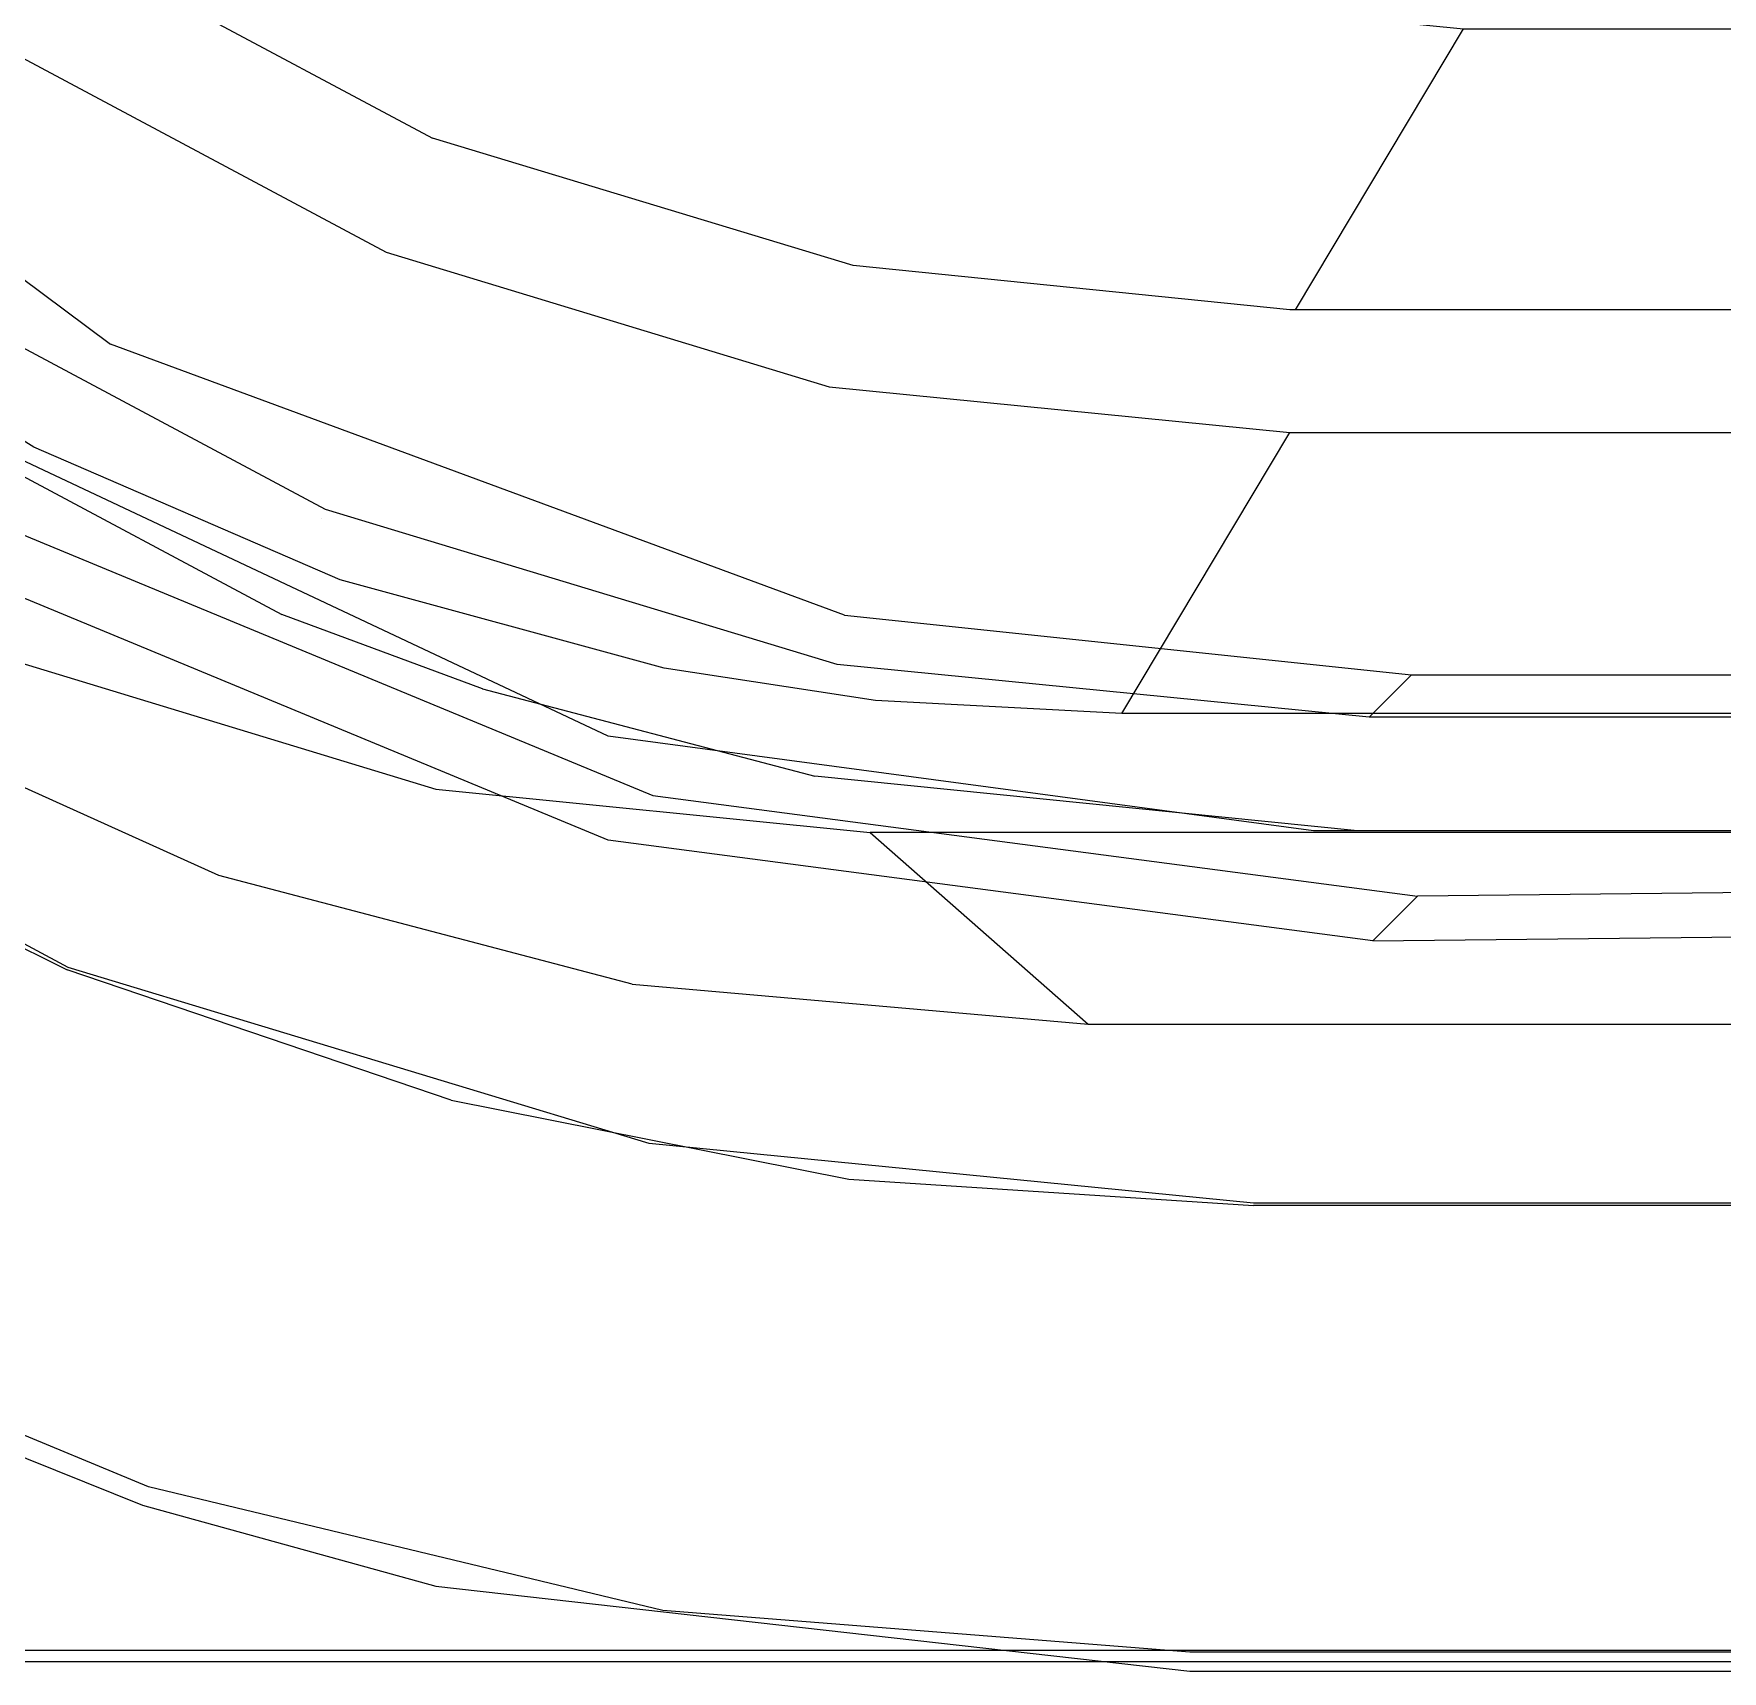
# Model space of a CAD drawing. Extents: x 0 to 153, y -230 to 0.
# Drawn here: x 21.72 to 38.2, y -230.1 to -214.11 of the extents above; entities that cross this region are included whole.
import ezdxf

# ---------------------------------------------------------------- set-up
doc = ezdxf.new("R2010")
doc.units = 0
doc.header["$MEASUREMENT"] = 0
for name, color, linetype in [('Layer1', 252, 'CONTINUOUS'), ('Layer2', 252, 'CONTINUOUS'), ('Layer3', 254, 'CONTINUOUS')]:
    doc.layers.add(name, color=color, linetype=linetype)

msp = doc.modelspace()

# ---------------------------------------------------------------- linework, layer by layer
at = {"layer": 'Layer1', "linetype": 'Continuous'}
for points, invisible_edges in [([(25.962, -214.353, 88.142), (22.641, -212.619, 88.125), (22.836, -211.954, 85.992)], 15), ([(25.962, -214.353, 88.142), (25.354, -213.362, 85.992), (22.836, -211.954, 85.992)], 15), ([(118.943, -214.516, 83.686), (34.058, -214.516, 83.686), (35.555, -212.007, 46.393), (117.446, -212.007, 46.393)], 15), ([(23.696, -214.968, 107.451), (20.879, -213.244, 107.454), (22.641, -212.619, 88.125)], 15), ([(23.696, -214.968, 107.451), (22.641, -212.619, 88.125), (25.962, -214.353, 88.142)], 15), ([(22.381, -215.832, 125.063), (19.578, -214.005, 125.319), (20.879, -213.244, 107.454)], 15), ([(22.381, -215.832, 125.063), (23.696, -214.968, 107.451), (20.879, -213.244, 107.454)], 15), ([(29.765, -215.514, 88.208), (25.962, -214.353, 88.142), (25.354, -213.362, 85.992)], 15), ([(29.765, -215.514, 88.208), (28.044, -214.384, 85.992), (25.354, -213.362, 85.992)], 15), ([(25.354, -213.362, 85.992), (28.271, -213.628, 83.406), (28.044, -214.384, 85.992)], 15), ([(33.737, -214.512, 83.675), (29.77, -214.027, 83.455), (34.797, -213.276, 65.256)], 15), ([(34.058, -214.516, 83.686), (33.737, -214.512, 83.675), (34.797, -213.276, 65.256)], 15), ([(28.044, -214.384, 85.992), (28.271, -213.628, 83.406), (29.77, -214.027, 83.455)], 15), ([(21.003, -217.38, 130.704), (19.578, -214.005, 125.319), (22.381, -215.832, 125.063)], 15), ([(30.857, -215.009, 85.992), (28.044, -214.384, 85.992), (29.77, -214.027, 83.455)], 15), ([(30.857, -215.009, 85.992), (29.77, -214.027, 83.455), (33.737, -214.512, 83.675)], 15), ([(26.672, -216.202, 107.487), (23.696, -214.968, 107.451), (25.962, -214.353, 88.142)], 15), ([(29.765, -215.514, 88.208), (25.962, -214.353, 88.142), (29.924, -216.983, 107.565)], 15), ([(29.924, -216.983, 107.565), (26.672, -216.202, 107.487), (25.962, -214.353, 88.142)], 15), ([(29.765, -215.514, 88.208), (28.044, -214.384, 85.992), (30.857, -215.009, 85.992)], 15), ([(33.737, -215.932, 88.321), (30.857, -215.009, 85.992), (33.737, -214.512, 83.675)], 15), ([(33.737, -215.932, 88.321), (33.869, -215.932, 88.323), (34.058, -214.516, 83.686), (33.737, -214.512, 83.675)], 15), ([(118.943, -214.516, 83.686), (119.131, -215.932, 88.323), (33.869, -215.932, 88.323), (34.058, -214.516, 83.686)], 15), ([(22.381, -215.832, 125.063), (26.672, -216.202, 107.487), (23.696, -214.968, 107.451)], 15), ([(33.737, -215.932, 88.321), (29.765, -215.514, 88.208), (30.857, -215.009, 85.992)], 15), ([(29.924, -216.983, 107.565), (29.765, -215.514, 88.208), (33.737, -215.932, 88.321)], 15), ([(22.013, -217.945, 130.673), (21.003, -217.38, 130.704), (22.381, -215.832, 125.063)], 15), ([(22.013, -217.945, 130.673), (23.72, -217.615, 127.853), (22.381, -215.832, 125.063)], 15), ([(23.72, -217.615, 127.853), (24.768, -216.961, 125.147), (22.381, -215.832, 125.063)], 15), ([(26.672, -216.202, 107.487), (24.768, -216.961, 125.147), (22.381, -215.832, 125.063)], 15), ([(33.737, -215.932, 88.321), (33.869, -215.932, 88.323), (33.092, -217.234, 107.675), (29.924, -216.983, 107.565)], 15), ([(120.693, -218.549, 127.219), (32.307, -218.549, 127.219), (33.869, -215.932, 88.323), (119.131, -215.932, 88.323)], 15), ([(25.897, -217.39, 125.414), (24.768, -216.961, 125.147), (26.672, -216.202, 107.487)], 15), ([(26.672, -216.202, 107.487), (29.53, -218.318, 126.609), (25.897, -217.39, 125.414)], 15), ([(29.53, -218.318, 126.609), (29.924, -216.983, 107.565), (26.672, -216.202, 107.487)], 15), ([(19.206, -217.143, 221.002), (23.855, -219.114, 154.7), (19.66, -216.498, 130.704)], 15), ([(23.855, -219.114, 154.7), (19.66, -216.498, 130.704), (21.003, -217.38, 130.704)], 15), ([(24.662, -217.959, 127.853), (23.72, -217.615, 127.853), (24.768, -216.961, 125.147)], 15), ([(24.662, -217.959, 127.853), (24.768, -216.961, 125.147), (25.897, -217.39, 125.414)], 15), ([(29.924, -216.983, 107.565), (33.092, -217.234, 107.675), (29.53, -218.318, 126.609)], 15), ([(27.325, -220.965, 221.002), (19.206, -217.143, 221.002), (25.732, -219.973, 166.833)], 14), ([(25.732, -219.973, 166.833), (23.855, -219.114, 154.7), (19.206, -217.143, 221.002)], 15), ([(17.981, -218.399, 221.002), (19.33, -217.227, 221.002), (27.523, -221.017, 221.002), (25.811, -222.325, 221.002)], 15), ([(29.53, -218.318, 126.609), (30.098, -218.402, 126.817), (33.092, -217.234, 107.675)], 15), ([(33.092, -217.234, 107.675), (30.098, -218.402, 126.817), (32.307, -218.549, 127.219)], 15), ([(21.003, -217.38, 130.704), (22.013, -217.945, 130.673), (23.855, -219.114, 154.7)], 15), ([(25.454, -219.203, 130.555), (24.662, -217.959, 127.853), (25.897, -217.39, 125.414)], 15), ([(26.398, -219.403, 130.542), (25.454, -219.203, 130.555), (25.897, -217.39, 125.414)], 15), ([(26.398, -219.403, 130.542), (25.897, -217.39, 125.414), (29.53, -218.318, 126.609), (26.398, -219.403, 130.542)], 15), ([(25.088, -219.112, 130.564), (23.72, -217.615, 127.853), (22.013, -217.945, 130.673)], 15), ([(25.088, -219.112, 130.564), (24.662, -217.959, 127.853), (23.72, -217.615, 127.853)], 15), ([(26.66, -220.65, 202.307), (21.496, -218.136, 201.996), (20.544, -217.71, 201.924), (5.883, -224.639, 205.804)], 15), ([(25.088, -219.112, 130.564), (22.013, -217.945, 130.673), (23.855, -219.114, 154.7)], 15), ([(25.454, -219.203, 130.555), (25.088, -219.112, 130.564), (24.662, -217.959, 127.853)], 15), ([(3.003, -228.996, 221.002), (1.272, -227.996, 221.002), (17.981, -218.399, 221.002), (25.811, -222.325, 221.002)], 15), ([(27.569, -219.586, 130.523), (26.398, -219.403, 130.542), (29.53, -218.318, 126.609)], 15), ([(27.569, -219.586, 130.523), (29.982, -219.735, 130.48), (29.53, -218.318, 126.609)], 15), ([(29.982, -219.735, 130.48), (30.097, -219.735, 130.479), (30.098, -218.402, 126.817), (29.53, -218.318, 126.609)], 15), ([(30.097, -219.735, 130.479), (32.307, -218.549, 127.219), (30.098, -218.402, 126.817)], 15), ([(32.307, -218.549, 127.219), (30.098, -219.735, 130.479), (122.903, -219.735, 130.479), (120.693, -218.549, 127.219)], 15), ([(27.842, -220.256, 154.44), (23.855, -219.114, 154.7), (25.088, -219.112, 130.564)], 15), ([(25.732, -219.973, 166.833), (23.855, -219.114, 154.7), (27.842, -220.256, 154.44)], 15), ([(25.454, -219.203, 130.555), (25.088, -219.112, 130.564), (27.842, -220.256, 154.44)], 15), ([(27.842, -220.256, 154.44), (25.454, -219.203, 130.555), (26.398, -219.403, 130.542)], 15), ([(27.569, -219.586, 130.523), (26.398, -219.403, 130.542), (27.842, -220.256, 154.44)], 15), ([(30.097, -219.735, 130.479), (27.569, -219.586, 130.523), (28.208, -220.305, 154.46)], 15), ([(28.208, -220.305, 154.46), (27.842, -220.256, 154.44), (27.569, -219.586, 130.523)], 15), ([(30.097, -219.735, 130.479), (28.208, -220.305, 154.46), (30.817, -220.471, 154.552)], 15), ([(30.818, -220.471, 154.552), (122.183, -220.471, 154.552), (122.903, -219.735, 130.479), (30.098, -219.735, 130.479)], 15), ([(31.654, -221.206, 178.624), (25.732, -219.973, 166.833), (28.047, -220.773, 178.953)], 15), ([(31.654, -221.206, 178.624), (25.732, -219.973, 166.833), (29.563, -220.773, 166.543)], 15), ([(29.563, -220.773, 166.543), (25.732, -219.973, 166.833), (27.842, -220.256, 154.44)], 15), ([(31.234, -221.447, 189.905), (31.234, -221.447, 189.905), (27.325, -220.965, 221.002), (25.732, -219.973, 166.833)], 15), ([(29.563, -220.773, 166.543), (27.842, -220.256, 154.44), (30.817, -220.471, 154.552)], 15), ([(31.654, -221.206, 178.624), (30.817, -220.471, 154.552), (29.563, -220.773, 166.543)], 15), ([(121.346, -221.206, 178.624), (122.183, -220.471, 154.552), (30.818, -220.471, 154.552), (31.654, -221.206, 178.624)], 15), ([(29.678, -221.28, 202.307), (26.66, -220.65, 202.307), (5.883, -224.639, 205.804)], 15), ([(29.796, -221.203, 185.933), (28.047, -220.773, 178.953), (31.654, -221.206, 178.624)], 15), ([(25.811, -222.325, 221.002), (27.523, -221.017, 221.002), (34.212, -221.89, 221.002), (34.211, -223.625, 221.002)], 15), ([(27.325, -220.965, 221.002), (34.211, -223.898, 202.628), (32.579, -221.588, 192.206), (31.234, -221.447, 189.905)], 15), ([(34.211, -223.898, 202.628), (34.211, -223.898, 202.628), (34.212, -221.89, 221.002), (27.325, -220.965, 221.002)], 11), ([(32.412, -221.429, 185.914), (29.796, -221.203, 185.933), (31.234, -221.447, 189.905)], 15), ([(29.796, -221.203, 185.933), (32.412, -221.429, 185.914), (31.654, -221.206, 178.624)], 15), ([(121.346, -221.206, 178.624), (119.64, -221.635, 191.324), (33.361, -221.595, 191.324), (31.654, -221.206, 178.624)], 15), ([(31.654, -221.206, 178.624), (32.412, -221.429, 185.914), (32.808, -221.513, 188.657), (33.36, -221.595, 191.324)], 15), ([(34.211, -223.901, 202.628), (29.678, -221.28, 202.307), (5.883, -224.639, 205.804)], 15), ([(31.234, -221.447, 189.905), (32.808, -221.513, 188.657), (32.412, -221.429, 185.914)], 15), ([(32.579, -221.588, 192.206), (31.234, -221.447, 189.905), (32.808, -221.513, 188.657)], 15), ([(32.579, -221.588, 192.206), (33.36, -221.595, 191.324), (32.808, -221.513, 188.657)], 15), ([(34.211, -223.898, 202.628), (32.579, -221.588, 192.206), (33.36, -221.595, 191.324)], 15), ([(34.212, -223.901, 202.628), (33.361, -221.595, 191.324), (119.64, -221.635, 191.324), (118.789, -223.901, 202.628)], 15), ([(34.211, -223.625, 221.002), (34.212, -221.89, 221.002), (118.788, -221.89, 221.002), (118.789, -223.625, 221.002)], 15), ([(34.212, -221.89, 221.002), (34.212, -223.901, 202.628), (118.789, -223.901, 202.628), (118.789, -221.89, 221.002)], 7), ([(34.211, -223.625, 221.002), (25.811, -222.325, 221.002), (3.003, -228.996, 221.002)], 15), ([(3.003, -228.996, 221.002), (149.997, -228.996, 221.002), (118.789, -223.625, 221.002), (34.211, -223.625, 221.002)], 15), ([(5.883, -224.639, 205.804), (34.212, -223.901, 202.628), (118.789, -223.901, 202.628), (147.117, -224.639, 205.804)], 15), ([(3.003, -229.098, 206.751), (5.883, -224.639, 205.804), (147.117, -224.639, 205.804), (149.996, -229.098, 206.762)], 15), ([(149.997, -229.382, 220.924), (149.997, -228.996, 221.002), (3.003, -228.996, 221.002), (3.003, -229.382, 220.924)], 15), ([(149.996, -229.098, 206.762), (149.997, -229.505, 206.94), (3.003, -229.505, 206.952), (3.003, -229.098, 206.751)], 15), ([(149.997, -229.382, 220.924), (149.997, -229.709, 220.705), (3.003, -229.709, 220.705), (3.003, -229.382, 220.924)], 15), ([(3.003, -229.505, 206.952), (3.003, -229.664, 207.106), (149.997, -229.664, 207.095), (149.997, -229.505, 206.94)], 15), ([(149.997, -229.664, 207.095), (149.997, -229.836, 207.4), (3.003, -229.836, 207.4), (3.003, -229.664, 207.106)], 15), ([(3.003, -229.709, 220.705), (3.003, -229.926, 220.376), (149.997, -229.926, 220.376), (149.997, -229.709, 220.705)], 15), ([(149.997, -229.836, 207.4), (149.996, -229.893, 207.736), (3.003, -229.893, 207.725), (3.003, -229.836, 207.4)], 15), ([(3.003, -229.893, 207.725), (3.003, -230, 220), (149.997, -230, 219.989), (149.996, -229.893, 207.736)], 5), ([(149.997, -229.926, 220.376), (149.997, -230, 219.989), (3.003, -230, 219.989), (3.003, -229.926, 220.376)], 15)]:
    msp.add_3dface(points, dxfattribs=dict(at, invisible_edges=invisible_edges))
at = {"layer": 'Layer2', "linetype": 'Continuous'}
for points, invisible_edges in [([(22.747, -214.136, 84.469), (21.47, -213.688, 84.577), (19.414, -211.765, 84.472)], 15), ([(22.747, -214.136, 84.469), (21.69, -213.315, 84.416), (19.414, -211.765, 84.472)], 15), ([(28.056, -214.323, 63.256), (24.901, -213.015, 63.217), (27.235, -212.373, 43.207)], 15), ([(28.056, -214.323, 63.256), (27.235, -212.373, 43.207), (31.375, -213.629, 43.21)], 13), ([(24.901, -213.015, 63.217), (21.829, -213.105, 84.019), (25.61, -215.125, 84.017)], 13), ([(25.61, -215.125, 84.017), (24.901, -213.015, 63.217), (28.056, -214.323, 63.256)], 15), ([(21.761, -213.208, 84.312), (21.809, -213.135, 84.172), (25.596, -215.159, 84.17)], 15), ([(25.61, -215.125, 84.017), (21.809, -213.135, 84.172), (21.829, -213.105, 84.019)], 15), ([(25.596, -215.159, 84.17), (25.61, -215.125, 84.017), (21.809, -213.135, 84.172)], 15), ([(25.563, -215.24, 84.311), (21.761, -213.208, 84.312), (21.69, -213.315, 84.416)], 15), ([(25.514, -215.359, 84.415), (21.69, -213.315, 84.416), (22.747, -214.136, 84.469)], 15), ([(25.514, -215.359, 84.415), (25.563, -215.24, 84.311), (21.69, -213.315, 84.416)], 15), ([(21.761, -213.208, 84.312), (25.596, -215.159, 84.17), (25.563, -215.24, 84.311)], 15), ([(21.323, -213.908, 84.789), (21.47, -213.688, 84.577), (25.353, -215.764, 84.577)], 15), ([(25.353, -215.764, 84.577), (22.747, -214.136, 84.469), (21.47, -213.688, 84.577)], 15), ([(31.505, -215.151, 63.339), (28.056, -214.323, 63.256), (31.375, -213.629, 43.21)], 15), ([(31.505, -215.151, 63.339), (31.375, -213.629, 43.21), (35.676, -214.056, 43.217)], 13), ([(21.225, -214.055, 85.073), (21.323, -213.908, 84.789), (25.251, -216.009, 84.79)], 15), ([(25.251, -216.009, 84.79), (25.353, -215.764, 84.577), (21.323, -213.908, 84.789)], 15), ([(19.726, -215.003, 105.356), (21.185, -214.115, 85.376), (25.156, -216.239, 85.377)], 13), ([(21.185, -214.115, 85.376), (21.225, -214.055, 85.073), (25.184, -216.172, 85.074)], 15), ([(25.156, -216.239, 85.377), (25.184, -216.172, 85.074), (21.185, -214.115, 85.376)], 15), ([(25.184, -216.172, 85.074), (25.251, -216.009, 84.79), (21.225, -214.055, 85.073)], 15), ([(26.083, -215.724, 84.467), (22.747, -214.136, 84.469), (25.353, -215.764, 84.577)], 15), ([(22.747, -214.136, 84.469), (25.514, -215.359, 84.415), (26.083, -215.724, 84.467)], 15), ([(35.676, -214.056, 43.217), (34.037, -216.801, 84.014), (33.982, -216.801, 84.014), (31.505, -215.151, 63.339)], 13), ([(31.505, -215.151, 63.339), (28.056, -214.323, 63.256), (25.61, -215.125, 84.017)], 15), ([(18.925, -216.426, 126.158), (19.726, -215.003, 105.356), (22.877, -216.908, 105.354)], 15), ([(22.877, -216.908, 105.354), (19.726, -215.003, 105.356), (25.156, -216.239, 85.377)], 15), ([(25.563, -215.24, 84.311), (25.596, -215.159, 84.17), (29.711, -216.404, 84.169)], 15), ([(25.596, -215.159, 84.17), (25.61, -215.125, 84.017), (29.718, -216.369, 84.015)], 15), ([(29.711, -216.404, 84.169), (29.718, -216.369, 84.015), (25.596, -215.159, 84.17)], 15), ([(29.718, -216.369, 84.015), (25.61, -215.125, 84.017), (31.505, -215.151, 63.339)], 14), ([(33.982, -216.801, 84.014), (29.718, -216.369, 84.015), (31.505, -215.151, 63.339)], 14), ([(25.514, -215.359, 84.415), (25.563, -215.24, 84.311), (29.694, -216.491, 84.31)], 15), ([(29.694, -216.491, 84.31), (29.711, -216.404, 84.169), (25.563, -215.24, 84.311)], 15), ([(26.083, -215.724, 84.467), (25.514, -215.359, 84.415), (29.669, -216.617, 84.415)], 15), ([(25.514, -215.359, 84.415), (29.694, -216.491, 84.31), (29.669, -216.617, 84.415)], 15), ([(25.251, -216.009, 84.79), (25.353, -215.764, 84.577), (29.584, -217.049, 84.577)], 15), ([(30.109, -216.846, 84.469), (25.353, -215.764, 84.577), (26.083, -215.724, 84.467)], 15), ([(30.109, -216.846, 84.469), (29.584, -217.049, 84.577), (25.353, -215.764, 84.577)], 15), ([(26.083, -215.724, 84.467), (29.669, -216.617, 84.415), (30.109, -216.846, 84.469)], 15), ([(25.184, -216.172, 85.074), (25.251, -216.009, 84.79), (29.532, -217.309, 84.791)], 15), ([(29.532, -217.309, 84.791), (29.584, -217.049, 84.577), (25.251, -216.009, 84.79)], 15), ([(26.201, -218.262, 105.397), (22.877, -216.908, 105.354), (25.156, -216.239, 85.377)], 15), ([(29.498, -217.482, 85.076), (25.184, -216.172, 85.074), (25.156, -216.239, 85.377)], 15), ([(25.156, -216.239, 85.377), (29.498, -217.482, 85.076), (29.484, -217.552, 85.381)], 15), ([(26.201, -218.262, 105.397), (25.156, -216.239, 85.377), (29.484, -217.552, 85.381)], 13), ([(25.184, -216.172, 85.074), (29.532, -217.309, 84.791), (29.498, -217.482, 85.076)], 15), ([(21.715, -218.141, 126.158), (18.925, -216.426, 126.158), (22.877, -216.908, 105.354)], 14), ([(33.981, -216.923, 84.31), (29.669, -216.617, 84.415), (29.694, -216.491, 84.31)], 15), ([(33.982, -216.836, 84.168), (29.711, -216.404, 84.169), (29.694, -216.491, 84.31)], 15), ([(33.981, -216.923, 84.31), (29.694, -216.491, 84.31), (33.982, -216.836, 84.168)], 15), ([(33.982, -216.801, 84.014), (29.718, -216.369, 84.015), (29.711, -216.404, 84.169)], 15), ([(33.982, -216.836, 84.168), (29.711, -216.404, 84.169), (33.982, -216.801, 84.014)], 15), ([(33.981, -217.052, 84.415), (33.604, -217.196, 84.471), (29.669, -216.617, 84.415)], 15), ([(33.604, -217.196, 84.471), (30.109, -216.846, 84.469), (29.669, -216.617, 84.415)], 15), ([(29.669, -216.617, 84.415), (33.981, -216.923, 84.31), (33.981, -217.052, 84.415)], 15), ([(34.037, -216.836, 84.168), (33.982, -216.836, 84.168), (34.037, -216.801, 84.014)], 15), ([(33.982, -216.836, 84.168), (33.982, -216.801, 84.014), (34.037, -216.801, 84.014)], 15), ([(34.037, -216.836, 84.168), (34.037, -216.801, 84.014), (118.963, -216.801, 84.014), (118.963, -216.836, 84.168)], 15), ([(22.259, -218.966, 126.621), (18.626, -216.826, 126.621), (21.258, -218.995, 126.621)], 15), ([(22.259, -218.966, 126.621), (21.566, -218.43, 126.589), (18.626, -216.826, 126.621)], 15), ([(21.715, -218.141, 126.158), (22.877, -216.908, 105.354), (26.201, -218.262, 105.397)], 15), ([(29.584, -217.049, 84.577), (30.109, -216.846, 84.469), (33.98, -217.589, 84.645)], 15), ([(30.109, -216.846, 84.469), (33.604, -217.196, 84.471), (33.98, -217.589, 84.645)], 15), ([(34.037, -216.925, 84.311), (33.981, -216.923, 84.31), (34.037, -216.836, 84.168)], 15), ([(33.981, -216.923, 84.31), (33.982, -216.836, 84.168), (34.037, -216.836, 84.168)], 15), ([(33.981, -217.052, 84.415), (33.981, -216.923, 84.31), (34.037, -216.925, 84.311)], 15), ([(33.981, -217.052, 84.415), (34.037, -217.055, 84.417), (34.037, -216.925, 84.311)], 15), ([(118.963, -216.836, 84.168), (118.963, -216.925, 84.311), (34.037, -216.925, 84.311), (34.037, -216.836, 84.168)], 15), ([(34.037, -216.925, 84.311), (34.037, -217.055, 84.417), (118.963, -217.055, 84.417), (118.963, -216.925, 84.311)], 15), ([(33.98, -217.589, 84.645), (29.584, -217.049, 84.577), (29.532, -217.309, 84.791)], 15), ([(33.98, -217.2, 84.471), (33.604, -217.196, 84.471), (33.981, -217.052, 84.415), (33.98, -217.2, 84.471)], 15), ([(33.98, -217.2, 84.471), (34.037, -217.055, 84.417), (33.981, -217.052, 84.415), (33.98, -217.2, 84.471)], 15), ([(34.037, -217.2, 84.471), (33.98, -217.2, 84.471), (34.037, -217.055, 84.417), (34.037, -217.2, 84.471)], 15), ([(118.963, -217.055, 84.417), (118.963, -217.2, 84.471), (34.037, -217.2, 84.471), (34.037, -217.055, 84.417)], 15), ([(29.498, -217.482, 85.076), (29.532, -217.309, 84.791), (33.98, -217.752, 84.794)], 15), ([(29.532, -217.309, 84.791), (33.98, -217.589, 84.645), (33.98, -217.752, 84.794)], 15), ([(33.98, -217.589, 84.645), (33.604, -217.196, 84.471), (33.98, -217.2, 84.471), (33.98, -217.589, 84.645)], 15), ([(33.98, -217.589, 84.645), (34.037, -217.2, 84.471), (33.98, -217.2, 84.471)], 15), ([(34.037, -217.2, 84.471), (33.98, -217.589, 84.645), (119.02, -217.589, 84.645), (118.963, -217.2, 84.471)], 15), ([(29.484, -217.552, 85.381), (29.498, -217.482, 85.076), (33.98, -217.876, 84.971)], 15), ([(33.98, -217.876, 84.971), (33.98, -217.752, 84.794), (29.498, -217.482, 85.076)], 15), ([(29.833, -219.106, 105.486), (26.201, -218.262, 105.397), (29.484, -217.552, 85.381)], 15), ([(33.98, -217.998, 85.387), (33.98, -217.876, 84.971), (29.484, -217.552, 85.381)], 15), ([(29.833, -219.106, 105.486), (29.484, -217.552, 85.381), (33.98, -217.998, 85.387)], 13), ([(119.02, -217.589, 84.645), (119.02, -217.752, 84.794), (33.98, -217.752, 84.794), (33.98, -217.589, 84.645)], 15), ([(21.841, -219.639, 126.682), (18.226, -217.698, 126.682), (18.033, -217.987, 126.898)], 15), ([(18.226, -217.698, 126.682), (21.841, -219.639, 126.682), (21.258, -218.995, 126.621)], 15), ([(33.98, -217.752, 84.794), (33.98, -217.876, 84.971), (119.02, -217.876, 84.971), (119.02, -217.752, 84.794)], 15), ([(119.02, -217.876, 84.971), (119.02, -217.998, 85.387), (33.98, -217.998, 85.387), (33.98, -217.876, 84.971)], 15), ([(18.033, -217.987, 126.898), (21.841, -219.639, 126.682), (21.708, -219.96, 126.897)], 15), ([(21.694, -218.183, 126.332), (21.715, -218.143, 126.158), (24.706, -219.439, 126.157)], 15), ([(24.706, -219.438, 126.157), (21.715, -218.141, 126.158), (26.201, -218.262, 105.397)], 14), ([(32.342, -220.743, 126.192), (29.833, -219.106, 105.486), (33.98, -217.998, 85.387)], 15), ([(21.566, -218.43, 126.589), (21.642, -218.284, 126.487), (24.653, -219.59, 126.487)], 15), ([(21.642, -218.284, 126.487), (21.694, -218.183, 126.332), (24.691, -219.483, 126.331)], 15), ([(24.653, -219.59, 126.487), (24.691, -219.483, 126.331), (21.642, -218.284, 126.487)], 15), ([(24.691, -219.483, 126.331), (24.706, -219.439, 126.157), (21.694, -218.183, 126.332)], 15), ([(27.871, -220.302, 126.156), (24.706, -219.438, 126.157), (26.201, -218.262, 105.397)], 14), ([(27.871, -220.302, 126.156), (26.201, -218.262, 105.397), (29.833, -219.106, 105.486)], 15), ([(24.599, -219.745, 126.589), (21.566, -218.43, 126.589), (22.259, -218.966, 126.621)], 15), ([(21.566, -218.43, 126.589), (24.653, -219.59, 126.487), (24.599, -219.745, 126.589)], 15), ([(25.976, -227.796, 202.628), (19.299, -225.459, 202.628), (17.822, -218.621, 202.628), (25.729, -222.585, 202.628)], 15), ([(21.258, -218.995, 126.621), (22.259, -218.966, 126.621), (24.441, -220.163, 126.621)], 15), ([(22.259, -218.966, 126.621), (24.441, -220.163, 126.621), (24.536, -219.906, 126.621), (22.259, -218.966, 126.621)], 15), ([(22.259, -218.966, 126.621), (24.599, -219.745, 126.589), (24.536, -219.906, 126.621)], 15), ([(21.841, -219.639, 126.682), (21.258, -218.995, 126.621), (24.441, -220.163, 126.621), (21.841, -219.639, 126.682)], 15), ([(29.935, -220.615, 126.169), (27.871, -220.302, 126.156), (29.833, -219.106, 105.486)], 14), ([(32.342, -220.743, 126.192), (29.935, -220.615, 126.169), (29.833, -219.106, 105.486)], 14), ([(27.871, -220.303, 126.156), (24.691, -219.483, 126.331), (24.706, -219.439, 126.157)], 15), ([(27.84, -220.459, 126.487), (24.653, -219.59, 126.487), (24.599, -219.745, 126.589)], 15), ([(27.862, -220.347, 126.33), (24.653, -219.59, 126.487), (24.691, -219.483, 126.331)], 15), ([(24.653, -219.59, 126.487), (27.862, -220.347, 126.33), (27.84, -220.459, 126.487)], 15), ([(24.691, -219.483, 126.331), (27.871, -220.303, 126.156), (27.862, -220.347, 126.33)], 15), ([(25.773, -220.835, 126.681), (21.708, -219.96, 126.897), (21.841, -219.639, 126.682)], 15), ([(21.841, -219.639, 126.682), (24.441, -220.163, 126.621), (25.773, -220.835, 126.681)], 15), ([(24.536, -219.906, 126.621), (24.599, -219.745, 126.589), (26.259, -220.441, 126.621)], 15), ([(24.599, -219.745, 126.589), (27.808, -220.62, 126.588), (26.259, -220.441, 126.621)], 15), ([(24.599, -219.745, 126.589), (27.808, -220.62, 126.588), (27.84, -220.459, 126.487), (24.599, -219.745, 126.589)], 15), ([(26.259, -220.441, 126.621), (24.536, -219.906, 126.621), (24.441, -220.163, 126.621)], 15), ([(25.705, -221.175, 126.895), (21.618, -220.175, 127.234), (21.708, -219.96, 126.897)], 15), ([(21.708, -219.96, 126.897), (25.705, -221.175, 126.895), (25.773, -220.835, 126.681)], 15), ([(23.522, -222.326, 188.85), (19.489, -220.502, 188.835), (21.588, -220.247, 127.605)], 14), ([(21.618, -220.175, 127.234), (25.659, -221.404, 127.23), (21.588, -220.248, 127.605)], 15), ([(23.522, -222.326, 188.85), (21.588, -220.247, 127.605), (25.643, -221.481, 127.6)], 13), ([(25.643, -221.483, 127.6), (21.588, -220.248, 127.605), (25.659, -221.404, 127.23)], 15), ([(21.618, -220.175, 127.234), (25.705, -221.175, 126.895), (25.659, -221.404, 127.23)], 15), ([(24.441, -220.163, 126.621), (25.773, -220.835, 126.681), (27.774, -220.794, 126.621)], 15), ([(24.441, -220.163, 126.621), (26.259, -220.441, 126.621), (27.774, -220.794, 126.621)], 15), ([(26.259, -220.441, 126.621), (27.808, -220.62, 126.588), (27.774, -220.794, 126.621)], 15), ([(29.929, -220.654, 126.329), (27.84, -220.459, 126.487), (27.862, -220.347, 126.33)], 15), ([(29.935, -220.616, 126.169), (27.862, -220.347, 126.33), (27.871, -220.303, 126.156), (29.935, -220.616, 126.169)], 15), ([(27.862, -220.347, 126.33), (29.935, -220.616, 126.169), (29.929, -220.654, 126.329)], 15), ([(19.488, -220.503, 188.835), (18.749, -224.977, 188.872), (23.302, -226.863, 188.872), (23.522, -222.327, 188.85)], 15), ([(27.808, -220.62, 126.588), (27.84, -220.459, 126.487), (29.916, -220.749, 126.476)], 15), ([(29.916, -220.749, 126.476), (29.929, -220.654, 126.329), (27.84, -220.459, 126.487), (29.916, -220.749, 126.476)], 15), ([(32.342, -220.743, 126.192), (29.929, -220.654, 126.329), (29.935, -220.616, 126.169)], 15), ([(27.774, -220.794, 126.621), (27.808, -220.62, 126.588), (29.9, -220.888, 126.581)], 15), ([(29.9, -220.888, 126.581), (29.916, -220.749, 126.476), (27.808, -220.62, 126.588)], 15), ([(32.342, -220.863, 126.483), (29.9, -220.888, 126.581), (29.916, -220.749, 126.476)], 15), ([(32.342, -220.779, 126.343), (29.929, -220.654, 126.329), (29.916, -220.749, 126.476)], 15), ([(29.916, -220.749, 126.476), (32.342, -220.779, 126.343), (32.342, -220.863, 126.483)], 15), ([(32.342, -220.779, 126.343), (29.929, -220.654, 126.329), (32.342, -220.743, 126.192)], 15), ([(32.342, -220.743, 126.192), (32.342, -220.779, 126.343), (120.658, -220.779, 126.343), (120.658, -220.743, 126.192)], 15), ([(120.658, -220.779, 126.343), (120.658, -220.863, 126.483), (32.342, -220.863, 126.483), (32.342, -220.779, 126.343)], 15), ([(25.705, -221.175, 126.895), (25.773, -220.835, 126.681), (29.883, -221.452, 126.784)], 15), ([(25.773, -220.835, 126.681), (27.774, -220.794, 126.621), (29.883, -221.245, 126.681)], 15), ([(29.883, -221.452, 126.784), (29.883, -221.245, 126.681), (25.773, -220.835, 126.681)], 15), ([(27.774, -220.794, 126.621), (29.883, -221.044, 126.631), (29.883, -221.245, 126.681)], 15), ([(29.883, -221.044, 126.631), (29.9, -220.888, 126.581), (27.774, -220.794, 126.621)], 15), ([(32.342, -220.988, 126.589), (29.9, -220.888, 126.581), (29.883, -221.044, 126.631)], 15), ([(32.342, -220.988, 126.589), (32.342, -220.863, 126.483), (29.9, -220.888, 126.581)], 15), ([(32.342, -220.863, 126.483), (32.342, -220.988, 126.589), (120.658, -220.988, 126.589), (120.658, -220.863, 126.483)], 15), ([(29.883, -221.044, 126.631), (32.342, -220.988, 126.589), (32.342, -221.132, 126.647)], 15), ([(32.342, -221.132, 126.647), (29.883, -221.245, 126.681), (29.883, -221.044, 126.631)], 15), ([(120.658, -220.988, 126.589), (120.658, -221.132, 126.647), (32.342, -221.132, 126.647), (32.342, -220.988, 126.589)], 15), ([(29.883, -221.591, 126.893), (25.705, -221.175, 126.895), (25.659, -221.404, 127.23)], 15), ([(25.705, -221.175, 126.895), (29.883, -221.452, 126.784), (29.883, -221.591, 126.893)], 15), ([(29.883, -221.452, 126.784), (29.883, -221.245, 126.681), (32.342, -221.132, 126.647)], 15), ([(32.342, -221.132, 126.647), (29.883, -221.452, 126.784), (123.117, -221.452, 126.784), (120.658, -221.132, 126.647)], 15), ([(25.643, -221.483, 127.6), (25.659, -221.404, 127.23), (29.882, -221.795, 127.164), (25.643, -221.483, 127.6)], 15), ([(25.659, -221.404, 127.23), (29.883, -221.591, 126.893), (29.882, -221.795, 127.164)], 15), ([(27.558, -223.386, 188.864), (23.522, -222.326, 188.85), (25.643, -221.481, 127.6)], 14), ([(27.558, -223.386, 188.864), (25.643, -221.481, 127.6), (29.882, -221.906, 127.594)], 13), ([(25.643, -221.483, 127.6), (29.882, -221.907, 127.594), (29.882, -221.795, 127.164), (25.643, -221.483, 127.6)], 15), ([(29.883, -221.591, 126.893), (29.882, -221.795, 127.164), (123.118, -221.795, 127.164), (123.117, -221.591, 126.893)], 15), ([(123.117, -221.452, 126.784), (123.117, -221.591, 126.893), (29.883, -221.591, 126.893), (29.883, -221.452, 126.784)], 15), ([(27.558, -223.386, 188.864), (32.012, -223.778, 188.872), (29.882, -221.906, 127.594)], 14), ([(123.118, -221.795, 127.164), (123.118, -221.906, 127.594), (29.882, -221.906, 127.594), (29.882, -221.795, 127.164)], 15), ([(23.522, -222.327, 188.85), (23.302, -226.863, 188.872), (28.093, -228.015, 188.872), (27.558, -223.387, 188.864)], 15), ([(25.729, -222.585, 202.628), (25.976, -227.796, 202.628), (33.005, -228.59, 202.628), (34.211, -223.898, 202.628)], 15), ([(27.558, -223.387, 188.864), (28.093, -228.015, 188.872), (33.005, -228.403, 188.872), (32.012, -223.778, 188.872)], 15), ([(33.005, -228.403, 188.872), (32.012, -223.778, 188.872), (120.988, -223.778, 188.872), (119.995, -228.403, 188.872)], 15), ([(118.789, -223.898, 202.628), (119.995, -228.59, 202.628), (33.005, -228.59, 202.628), (34.211, -223.898, 202.628)], 15), ([(18.749, -224.977, 188.872), (23.302, -226.863, 188.872), (23.071, -227.572, 189.069), (18.411, -225.641, 189.069)], 15), ([(18.749, -224.977, 188.872), (23.302, -226.863, 188.872), (23.071, -227.572, 189.069), (18.411, -225.641, 189.069)], 15), ([(19.047, -225.984, 202.51), (25.846, -228.364, 202.51), (25.976, -227.796, 202.628), (19.299, -225.459, 202.628)], 15), ([(22.901, -228.095, 189.61), (23.071, -227.572, 189.069), (18.411, -225.641, 189.069), (18.161, -226.131, 189.61)], 15), ([(22.901, -228.095, 189.61), (23.071, -227.572, 189.069), (18.411, -225.641, 189.069), (18.161, -226.131, 189.61)], 15), ([(18.833, -226.427, 202.177), (25.737, -228.844, 202.177), (25.846, -228.364, 202.51), (19.047, -225.984, 202.51)], 15), ([(18.066, -226.319, 190.352), (18.161, -226.131, 189.61), (22.901, -228.095, 189.61), (22.836, -228.295, 190.352)], 15), ([(18.066, -226.319, 190.352), (18.161, -226.131, 189.61), (22.901, -228.095, 189.61), (22.836, -228.295, 190.352)], 15), ([(18.066, -226.319, 190.352), (18.066, -226.319, 190.352), (18.646, -226.815, 201.095), (22.836, -228.295, 190.352)], 7), ([(18.692, -226.719, 201.68), (25.664, -229.16, 201.68), (25.737, -228.844, 202.177), (18.833, -226.427, 202.177)], 15), ([(18.646, -226.815, 201.095), (18.646, -226.815, 201.095), (22.778, -228.474, 201.095), (18.692, -226.719, 201.68)], 15), ([(22.836, -228.295, 190.352), (22.836, -228.295, 190.352), (18.646, -226.815, 201.095), (22.778, -228.474, 201.095)], 11), ([(22.778, -228.474, 201.095), (22.778, -228.474, 201.095), (25.664, -229.16, 201.68), (18.692, -226.719, 201.68)], 15), ([(23.071, -227.572, 189.069), (23.302, -226.863, 188.872), (28.093, -228.015, 188.872), (27.976, -228.751, 189.069)], 15), ([(23.071, -227.572, 189.069), (23.302, -226.863, 188.872), (28.093, -228.015, 188.872), (27.976, -228.751, 189.069)], 15), ([(23.071, -227.572, 189.069), (27.976, -228.751, 189.069), (27.89, -229.294, 189.61), (22.901, -228.095, 189.61)], 15), ([(23.071, -227.572, 189.069), (27.976, -228.751, 189.069), (27.89, -229.294, 189.61), (22.901, -228.095, 189.61)], 15), ([(33.005, -228.59, 202.628), (33.005, -229.173, 202.51), (25.846, -228.364, 202.51), (25.976, -227.796, 202.628)], 15), ([(33.005, -228.403, 188.872), (28.093, -228.015, 188.872), (27.976, -228.751, 189.069), (33.005, -229.148, 189.069)], 15), ([(33.005, -228.403, 188.872), (28.093, -228.015, 188.872), (27.976, -228.751, 189.069), (33.005, -229.148, 189.069)], 15), ([(22.901, -228.095, 189.61), (22.836, -228.295, 190.352), (27.857, -229.502, 190.352), (27.89, -229.294, 189.61)], 15), ([(22.901, -228.095, 189.61), (22.836, -228.295, 190.352), (27.857, -229.502, 190.352), (27.89, -229.294, 189.61)], 15), ([(22.836, -228.295, 190.352), (22.836, -228.295, 190.352), (22.778, -228.474, 201.095), (27.857, -229.502, 190.352)], 7), ([(33.005, -229.173, 202.51), (33.005, -229.664, 202.177), (25.737, -228.844, 202.177), (25.846, -228.364, 202.51)], 15), ([(25.641, -229.264, 201.095), (25.641, -229.264, 201.095), (27.857, -229.502, 190.352), (22.778, -228.474, 201.095)], 7), ([(25.641, -229.264, 201.095), (25.641, -229.264, 201.095), (25.664, -229.16, 201.68), (22.778, -228.474, 201.095)], 15), ([(119.995, -229.148, 189.069), (119.995, -228.403, 188.872), (33.005, -228.403, 188.872), (33.005, -229.148, 189.069)], 15), ([(33.005, -229.173, 202.51), (33.005, -228.59, 202.628), (119.995, -228.59, 202.628), (119.995, -229.173, 202.51)], 15), ([(33.005, -229.989, 201.68), (33.005, -229.664, 202.177), (25.737, -228.844, 202.177), (25.664, -229.16, 201.68)], 15), ([(27.976, -228.751, 189.069), (27.89, -229.294, 189.61), (33.005, -229.698, 189.61), (33.005, -229.148, 189.069)], 15), ([(27.976, -228.751, 189.069), (27.89, -229.294, 189.61), (33.005, -229.698, 189.61), (33.005, -229.148, 189.069)], 15), ([(33.005, -229.989, 201.68), (33.005, -230.096, 201.095), (25.641, -229.264, 201.095), (25.664, -229.16, 201.68)], 15), ([(33.005, -229.698, 189.61), (33.005, -229.148, 189.069), (119.995, -229.148, 189.069), (119.995, -229.698, 189.61)], 15), ([(119.995, -229.664, 202.177), (119.995, -229.173, 202.51), (33.005, -229.173, 202.51), (33.005, -229.664, 202.177)], 15), ([(33.005, -229.909, 190.352), (33.005, -229.909, 190.352), (25.641, -229.264, 201.095), (33.005, -230.096, 201.095)], 11), ([(25.641, -229.264, 201.095), (33.005, -229.909, 190.352), (27.857, -229.502, 190.352)], 13), ([(33.005, -229.698, 189.61), (33.005, -229.909, 190.352), (27.857, -229.502, 190.352), (27.89, -229.294, 189.61)], 15), ([(33.005, -229.698, 189.61), (33.005, -229.909, 190.352), (27.857, -229.502, 190.352), (27.89, -229.294, 189.61)], 15), ([(33.005, -229.989, 201.68), (33.005, -229.664, 202.177), (119.995, -229.664, 202.177), (119.995, -229.989, 201.68)], 15), ([(119.995, -229.909, 190.352), (119.995, -229.698, 189.61), (33.005, -229.698, 189.61), (33.005, -229.909, 190.352)], 15), ([(119.995, -230.096, 201.095), (119.995, -229.909, 190.352), (33.005, -229.909, 190.352), (33.005, -230.096, 201.095)], 5), ([(119.995, -229.989, 201.68), (119.995, -230.096, 201.095), (33.005, -230.096, 201.095), (33.005, -229.989, 201.68)], 15)]:
    msp.add_3dface(points, dxfattribs=dict(at, invisible_edges=invisible_edges))
for points in [[(118.963, -216.801, 84.014), (34.037, -216.801, 84.014), (35.676, -214.056, 43.217), (117.324, -214.056, 43.217)], [(120.658, -220.743, 126.192), (32.342, -220.743, 126.192), (33.98, -217.998, 85.387), (119.02, -217.998, 85.387)], [(32.012, -223.778, 188.872), (120.988, -223.778, 188.872), (123.118, -221.906, 127.594), (29.882, -221.906, 127.594)]]:
    msp.add_3dface(points, dxfattribs=at)
at = {"layer": 'Layer3', "linetype": 'Continuous'}
for points, invisible_edges in [([(35.228, -222.526, 205.002), (118.689, -221.61, 205.002), (146.622, -193.677, 205.002), (6.378, -193.677, 205.002)], 15), ([(6.378, -193.677, 205.002), (6.378, -193.677, 205.002), (27.76, -221.544, 205.002), (35.228, -222.526, 205.002)], 11), ([(27.76, -221.544, 205.002), (27.76, -221.544, 205.002), (6.378, -193.677, 205.002), (7.361, -201.145, 205.002)], 11), ([(7.361, -201.145, 205.002), (7.361, -201.145, 205.002), (20.802, -218.662, 205.002), (27.76, -221.544, 205.002)], 11), ([(16.34, -212.565, 207.222), (22.463, -217.137, 207.222), (130.537, -217.137, 207.222), (136.66, -212.565, 207.222)], 10), ([(22.463, -217.137, 207.222), (22.463, -217.137, 207.222), (16.34, -212.565, 207.222), (19.961, -216.29, 223.079)], 15), ([(24.529, -218.835, 223.478), (19.961, -216.29, 223.079), (19.91, -216.366, 223.479)], 15), ([(22.463, -217.137, 207.222), (22.463, -217.137, 207.222), (24.564, -218.752, 223.077), (19.961, -216.29, 223.079)], 15), ([(24.529, -218.835, 223.478), (24.564, -218.752, 223.077), (19.961, -216.29, 223.079)], 13), ([(19.77, -216.576, 223.842), (19.91, -216.366, 223.479), (24.529, -218.835, 223.478)], 15), ([(24.433, -219.069, 223.841), (19.77, -216.576, 223.842), (19.562, -216.887, 224.077)], 15), ([(24.433, -219.069, 223.841), (24.529, -218.835, 223.478), (19.77, -216.576, 223.842)], 15), ([(19.343, -217.214, 224.149), (19.562, -216.887, 224.077), (24.289, -219.415, 224.077)], 15), ([(24.289, -219.415, 224.077), (24.433, -219.069, 223.841), (19.562, -216.887, 224.077)], 15), ([(130.537, -217.137, 207.222), (123.367, -219.782, 207.222), (29.633, -219.782, 207.222), (22.463, -217.137, 207.222)], 10), ([(24.564, -218.752, 223.077), (24.564, -218.752, 223.077), (29.633, -219.782, 207.222), (22.463, -217.137, 207.222)], 15), ([(22.042, -223.245, 224.149), (19.343, -217.214, 224.149), (18.491, -221.494, 224.149)], 15), ([(22.042, -223.245, 224.149), (24.139, -219.777, 224.149), (19.343, -217.214, 224.149)], 15), ([(24.139, -219.777, 224.149), (24.289, -219.415, 224.077), (19.343, -217.214, 224.149)], 7), ([(20.802, -218.662, 205.002), (20.802, -218.662, 205.002), (27.76, -221.544, 205.002), (20.366, -219.098, 221.651)], 15), ([(29.56, -220.266, 223.073), (24.564, -218.752, 223.077), (24.529, -218.835, 223.478)], 10), ([(29.633, -219.782, 207.222), (29.633, -219.782, 207.222), (29.56, -220.266, 223.073), (24.564, -218.752, 223.077)], 15), ([(29.543, -220.353, 223.475), (24.433, -219.069, 223.841), (24.529, -218.835, 223.478)], 15), ([(29.543, -220.353, 223.475), (24.529, -218.835, 223.478), (29.56, -220.266, 223.073)], 15), ([(16.822, -220.428, 221.651), (20.366, -219.098, 221.651), (22.051, -223.223, 221.651)], 15), ([(27.76, -221.544, 205.002), (27.76, -221.544, 205.002), (27.324, -221.98, 221.651), (20.366, -219.098, 221.651)], 11), ([(22.051, -223.223, 221.651), (20.366, -219.098, 221.651), (27.324, -221.98, 221.651)], 15), ([(24.289, -219.415, 224.077), (24.433, -219.069, 223.841), (29.493, -220.6, 223.84)], 15), ([(24.433, -219.069, 223.841), (29.543, -220.353, 223.475), (29.493, -220.6, 223.84)], 15), ([(24.289, -219.415, 224.077), (26.096, -220.503, 224.149), (24.139, -219.777, 224.149)], 13), ([(29.42, -220.968, 224.077), (26.096, -220.503, 224.149), (24.289, -219.415, 224.077)], 15), ([(29.42, -220.968, 224.077), (29.493, -220.6, 223.84), (24.289, -219.415, 224.077)], 15), ([(25.792, -224.518, 224.149), (24.139, -219.777, 224.149), (22.042, -223.245, 224.149)], 15), ([(25.792, -224.518, 224.149), (26.096, -220.503, 224.149), (24.139, -219.777, 224.149)], 15), ([(29.633, -219.782, 207.222), (29.633, -219.782, 207.222), (35.171, -220.364, 207.222), (29.56, -220.266, 223.073)], 15), ([(29.633, -219.782, 207.222), (35.171, -220.364, 207.222), (117.829, -220.364, 207.222), (123.367, -219.782, 207.222)], 10), ([(34.756, -220.937, 223.611), (29.56, -220.266, 223.073), (29.543, -220.353, 223.475)], 15), ([(35.171, -220.364, 207.222), (35.171, -220.364, 207.222), (34.756, -220.779, 223.068), (29.56, -220.266, 223.073)], 15), ([(34.756, -220.937, 223.611), (34.756, -220.779, 223.068), (29.56, -220.266, 223.073)], 13), ([(16.822, -220.428, 221.651), (16.606, -220.751, 221.756), (21.903, -223.582, 221.756)], 15), ([(21.903, -223.582, 221.756), (22.051, -223.223, 221.651), (16.822, -220.428, 221.651)], 13), ([(34.756, -221.118, 223.838), (29.543, -220.353, 223.475), (29.493, -220.6, 223.84)], 15), ([(29.543, -220.353, 223.475), (34.756, -220.937, 223.611), (34.756, -221.118, 223.838)], 15), ([(25.792, -224.518, 224.149), (26.096, -220.503, 224.149), (29.675, -225.29, 224.149)], 15), ([(29.675, -225.29, 224.149), (26.096, -220.503, 224.149), (29.343, -221.355, 224.149)], 15), ([(29.343, -221.355, 224.149), (29.42, -220.968, 224.077), (26.096, -220.503, 224.149)], 3), ([(29.42, -220.968, 224.077), (29.493, -220.6, 223.84), (34.756, -221.118, 223.838)], 15), ([(16.448, -220.987, 222.04), (21.794, -223.845, 222.04), (16.606, -220.751, 221.756)], 15), ([(16.606, -220.751, 221.756), (21.903, -223.582, 221.756), (21.794, -223.845, 222.04)], 15), ([(34.756, -220.937, 223.611), (34.756, -220.779, 223.068), (118.244, -220.779, 223.068), (118.244, -220.937, 223.611)], 15), ([(118.244, -221.118, 223.838), (118.244, -220.937, 223.611), (34.756, -220.937, 223.611), (34.756, -221.118, 223.838)], 15), ([(21.732, -223.994, 222.428), (18.086, -222.196, 222.428), (16.448, -220.987, 222.04), (21.794, -223.845, 222.04)], 15), ([(29.343, -221.355, 224.149), (29.42, -220.968, 224.077), (34.642, -221.888, 224.149)], 7), ([(34.642, -221.888, 224.149), (34.756, -221.342, 224.005), (29.42, -220.968, 224.077)], 15), ([(34.756, -221.342, 224.005), (34.756, -221.118, 223.838), (29.42, -220.968, 224.077)], 15), ([(34.756, -221.342, 224.005), (34.756, -221.118, 223.838), (118.244, -221.118, 223.838), (118.244, -221.342, 224.005)], 15), ([(29.675, -225.29, 224.149), (33.626, -225.549, 224.149), (29.343, -221.355, 224.149)], 15), ([(29.343, -221.355, 224.149), (34.642, -221.888, 224.149), (33.626, -225.549, 224.149)], 15), ([(34.642, -221.888, 224.149), (34.756, -221.342, 224.005), (118.244, -221.342, 224.005), (118.358, -221.888, 224.149)], 7), ([(18.301, -221.823, 224.049), (18.491, -221.494, 224.149), (22.042, -223.245, 224.149)], 13), ([(27.76, -221.544, 205.002), (27.76, -221.544, 205.002), (35.228, -222.526, 205.002), (27.324, -221.98, 221.651)], 15), ([(18.159, -222.069, 223.776), (18.301, -221.823, 224.049), (21.897, -223.597, 224.049)], 15), ([(18.301, -221.823, 224.049), (22.042, -223.245, 224.149), (21.897, -223.597, 224.049)], 15), ([(118.358, -221.888, 224.149), (119.374, -225.549, 224.149), (33.626, -225.549, 224.149), (34.642, -221.888, 224.149)], 15), ([(18.103, -222.166, 223.399), (18.159, -222.069, 223.776), (21.788, -223.858, 223.776)], 15), ([(18.159, -222.069, 223.776), (21.897, -223.597, 224.049), (21.788, -223.858, 223.776)], 15), ([(27.324, -221.98, 221.651), (27.726, -224.944, 221.651), (22.051, -223.223, 221.651)], 15), ([(35.228, -222.526, 205.002), (35.228, -222.526, 205.002), (34.792, -222.962, 221.651), (27.324, -221.98, 221.651)], 11), ([(27.726, -224.944, 221.651), (34.792, -222.962, 221.651), (27.324, -221.98, 221.651), (27.726, -224.944, 221.651)], 15), ([(125.676, -221.98, 221.651), (119.374, -225.525, 221.651), (33.626, -225.525, 221.651), (34.792, -222.962, 221.651)], 15), ([(21.745, -223.962, 223.399), (18.103, -222.166, 223.399), (18.086, -222.196, 222.428), (21.732, -223.994, 222.428)], 15), ([(18.103, -222.166, 223.399), (21.788, -223.858, 223.776), (21.745, -223.962, 223.399)], 15), ([(33.626, -225.525, 221.651), (34.792, -222.962, 221.651), (27.726, -224.944, 221.651)], 15), ([(25.792, -224.518, 224.149), (22.042, -223.245, 224.149), (21.897, -223.597, 224.049)], 14), ([(21.903, -223.582, 221.756), (22.051, -223.223, 221.651), (27.65, -225.325, 221.756)], 15), ([(27.65, -225.325, 221.756), (27.726, -224.944, 221.651), (22.051, -223.223, 221.651)], 13), ([(21.794, -223.845, 222.04), (27.594, -225.604, 222.04), (21.903, -223.582, 221.756)], 15), ([(27.594, -225.604, 222.04), (27.65, -225.325, 221.756), (21.903, -223.582, 221.756)], 15), ([(25.693, -224.886, 224.049), (21.897, -223.597, 224.049), (21.788, -223.858, 223.776)], 15), ([(21.897, -223.597, 224.049), (25.792, -224.518, 224.149), (25.693, -224.886, 224.049)], 15), ([(25.582, -225.301, 222.428), (21.794, -223.845, 222.04), (21.732, -223.994, 222.428)], 15), ([(25.62, -225.159, 223.776), (21.788, -223.858, 223.776), (21.745, -223.962, 223.399)], 15), ([(21.788, -223.858, 223.776), (25.693, -224.886, 224.049), (25.62, -225.159, 223.776)], 15), ([(27.563, -225.762, 222.428), (25.582, -225.301, 222.428), (21.794, -223.845, 222.04), (27.594, -225.604, 222.04)], 15), ([(25.591, -225.268, 223.399), (21.745, -223.962, 223.399), (21.732, -223.994, 222.428), (25.582, -225.301, 222.428)], 15), ([(25.62, -225.159, 223.776), (21.745, -223.962, 223.399), (25.591, -225.268, 223.399)], 15), ([(25.693, -224.886, 224.049), (25.792, -224.518, 224.149), (29.675, -225.29, 224.149)], 13), ([(25.62, -225.159, 223.776), (25.693, -224.886, 224.049), (29.626, -225.668, 224.049)], 15), ([(29.626, -225.668, 224.049), (29.675, -225.29, 224.149), (25.693, -224.886, 224.049)], 15), ([(27.726, -224.944, 221.651), (33.626, -225.914, 221.756), (27.65, -225.325, 221.756)], 15), ([(33.626, -225.914, 221.756), (33.626, -225.525, 221.651), (27.726, -224.944, 221.651)], 13), ([(25.591, -225.268, 223.399), (25.62, -225.159, 223.776), (29.589, -225.948, 223.776)], 15), ([(29.589, -225.948, 223.776), (29.626, -225.668, 224.049), (25.62, -225.159, 223.776)], 15), ([(25.591, -225.268, 223.399), (25.582, -225.301, 222.428), (27.563, -225.762, 222.428)], 15), ([(29.589, -225.948, 223.776), (29.574, -226.06, 223.399), (25.591, -225.268, 223.399)], 15), ([(29.569, -226.094, 222.428), (27.563, -225.762, 222.428), (25.591, -225.268, 223.399), (29.574, -226.06, 223.399)], 15), ([(33.626, -226.198, 222.04), (27.65, -225.325, 221.756), (27.594, -225.604, 222.04)], 15), ([(33.626, -226.198, 222.04), (33.626, -225.914, 221.756), (27.65, -225.325, 221.756)], 15), ([(29.626, -225.668, 224.049), (29.675, -225.29, 224.149), (33.626, -225.549, 224.149)], 13), ([(33.626, -225.93, 224.049), (33.626, -225.549, 224.149), (29.626, -225.668, 224.049)], 15), ([(33.626, -225.525, 221.651), (33.626, -225.914, 221.756), (119.374, -225.914, 221.756), (119.374, -225.525, 221.651)], 7), ([(33.626, -225.549, 224.149), (33.626, -225.93, 224.049), (119.374, -225.93, 224.049), (119.374, -225.549, 224.149)], 7), ([(33.626, -226.36, 222.428), (29.569, -226.094, 222.428), (27.563, -225.762, 222.428), (27.594, -225.604, 222.04)], 15), ([(27.594, -225.604, 222.04), (33.626, -226.198, 222.04), (33.626, -226.36, 222.428)], 15), ([(29.589, -225.948, 223.776), (29.626, -225.668, 224.049), (33.626, -225.93, 224.049)], 15), ([(29.589, -225.948, 223.776), (29.574, -226.06, 223.399), (33.626, -226.213, 223.776)], 15), ([(33.626, -226.213, 223.776), (33.626, -225.93, 224.049), (29.589, -225.948, 223.776)], 15), ([(119.374, -225.914, 221.756), (119.374, -226.198, 222.04), (33.626, -226.198, 222.04), (33.626, -225.914, 221.756)], 15), ([(119.374, -225.93, 224.049), (119.374, -226.213, 223.776), (33.626, -226.213, 223.776), (33.626, -225.93, 224.049)], 15), ([(29.574, -226.06, 223.399), (29.569, -226.094, 222.428), (33.626, -226.36, 222.428), (33.626, -226.326, 223.399)], 15), ([(29.574, -226.06, 223.399), (33.626, -226.213, 223.776), (33.626, -226.326, 223.399)], 15), ([(33.626, -226.198, 222.04), (33.626, -226.36, 222.428), (119.374, -226.36, 222.428), (119.374, -226.198, 222.04)], 15), ([(33.626, -226.213, 223.776), (33.626, -226.326, 223.399), (119.374, -226.326, 223.399), (119.374, -226.213, 223.776)], 15), ([(119.374, -226.326, 223.399), (119.374, -226.36, 222.428), (33.626, -226.36, 222.428), (33.626, -226.326, 223.399)], 15)]:
    msp.add_3dface(points, dxfattribs=dict(at, invisible_edges=invisible_edges))
for points in [[(117.829, -220.364, 207.222), (118.244, -220.779, 223.068), (34.756, -220.779, 223.068), (35.171, -220.364, 207.222)], [(125.676, -221.98, 221.651), (125.24, -221.544, 205.002), (35.228, -222.526, 205.002), (34.792, -222.962, 221.651)]]:
    msp.add_3dface(points, dxfattribs=at)

doc.saveas('drawing.dxf')
